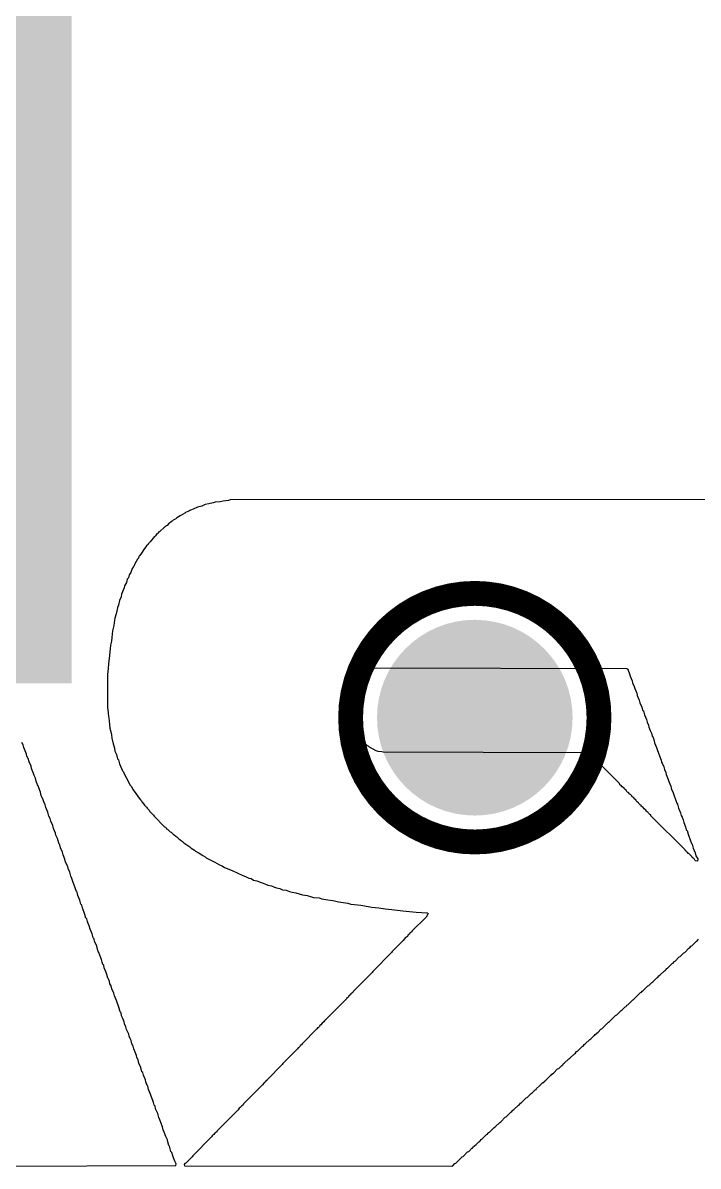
# Model space of a CAD drawing. Header units: inches. Extents: x -10 to 344, y -7 to 75.
# Drawn here: x 4.314 to 5.695, y 6.489 to 8.825 of the extents above; entities that cross this region are included whole.
import ezdxf

# ---------------------------------------------------------------- set-up
doc = ezdxf.new("R2010")
doc.units = ezdxf.units.IN
for name, color, linetype in [('Bottom Layer', 5, 'Continuous'), ('Bottom Overlay', 54, 'Continuous'), ('Drill Drawing', 1, 'Continuous'), ('Mid Layer 1', 16, 'Continuous'), ('Mid Layer 2', 76, 'Continuous'), ('Top Layer', 1, 'Continuous'), ('Top Solder', 216, 'Continuous'), ('Via Holes', 16, 'Continuous')]:
    doc.layers.add(name, color=color, linetype=linetype)

# ---------------------------------------------------------------- blocks, each defined once
blk = doc.blocks.new('DSGP_1575_18_4_A_02_117')
at = {"layer": 'Top Solder'}
blk.add_hatch(color=216, dxfattribs=at).paths.add_polyline_path([(-13.45, 1.85), (-13.45, -1.85), (-17.15, -1.85), (-17.15, 1.85)])

msp = doc.modelspace()

# ---------------------------------------------------------------- hatches: boundary and pattern name
at = {"layer": 'Bottom Layer'}
h = msp.add_hatch(color=5, dxfattribs=at)
edge = h.paths.add_edge_path()
edge.add_arc((5.2381, 7.4051), 0.2, 0, 360)
at = {"layer": 'Mid Layer 1'}
h = msp.add_hatch(color=16, dxfattribs=at)
edge = h.paths.add_edge_path()
edge.add_arc((5.2381, 7.4051), 0.2, 0, 360)
at = {"layer": 'Mid Layer 2'}
h = msp.add_hatch(color=76, dxfattribs=at)
edge = h.paths.add_edge_path()
edge.add_arc((5.2381, 7.4051), 0.2, 0, 360)
at = {"layer": 'Top Layer'}
h = msp.add_hatch(color=1, dxfattribs=at)
edge = h.paths.add_edge_path()
edge.add_arc((5.2381, 7.4051), 0.2, 0, 360)
at = {"layer": 'Via Holes'}
h = msp.add_hatch(color=7, dxfattribs=at)
edge = h.paths.add_edge_path()
edge.add_arc((5.2381, 7.4051), 0.1, 0, 360)

# ---------------------------------------------------------------- linework, layer by layer
at = {"layer": 'Bottom Overlay'}
for p, q in [((4.7347, 7.849), (4.7238, 7.8475)), ((4.7378, 7.8501), (4.7347, 7.849)), ((5.9171, 7.8511), (4.7378, 7.8501)), ((4.6536, 7.8272), (4.6468, 7.8246)), ((4.6552, 7.8287), (4.6536, 7.8272)), ((4.6619, 7.8313), (4.6552, 7.8287)), ((4.6713, 7.8355), (4.6619, 7.8313)), ((4.6796, 7.8376), (4.6713, 7.8355)), ((4.6869, 7.8407), (4.6796, 7.8376)), ((4.6942, 7.8417), (4.6869, 7.8407)), ((4.703, 7.8443), (4.6942, 7.8417)), ((4.7072, 7.8454), (4.703, 7.8443)), ((4.7176, 7.8464), (4.7072, 7.8454)), ((4.7238, 7.8475), (4.7176, 7.8464)), ((4.6141, 7.8022), (4.612, 7.8012)), ((4.6172, 7.8053), (4.6141, 7.8022)), ((4.6193, 7.8064), (4.6172, 7.8053)), ((4.6214, 7.8085), (4.6193, 7.8064)), ((4.6266, 7.8116), (4.6214, 7.8085)), ((4.6287, 7.8137), (4.6266, 7.8116)), ((4.6359, 7.8178), (4.6287, 7.8137)), ((4.6453, 7.823), (4.6359, 7.8178)), ((4.6468, 7.8246), (4.6453, 7.823)), ((4.5865, 7.7788), (4.5855, 7.7767)), ((4.5881, 7.7804), (4.5865, 7.7788)), ((4.5902, 7.7814), (4.5881, 7.7804)), ((4.5907, 7.783), (4.5902, 7.7814)), ((4.5923, 7.7845), (4.5907, 7.783)), ((4.5943, 7.7856), (4.5923, 7.7845)), ((4.6027, 7.7939), (4.5943, 7.7856)), ((4.6047, 7.7949), (4.6027, 7.7939)), ((4.6068, 7.797), (4.6047, 7.7949)), ((4.6089, 7.7981), (4.6068, 7.797)), ((4.612, 7.8012), (4.6089, 7.7981)), ((4.5668, 7.7559), (4.5657, 7.7539)), ((4.5699, 7.7591), (4.5668, 7.7559)), ((4.5709, 7.7611), (4.5699, 7.7591)), ((4.5751, 7.7653), (4.5709, 7.7611)), ((4.5761, 7.7674), (4.5751, 7.7653)), ((4.5813, 7.7726), (4.5761, 7.7674)), ((4.5824, 7.7747), (4.5813, 7.7726)), ((4.5839, 7.7752), (4.5824, 7.7747)), ((4.5855, 7.7767), (4.5839, 7.7752)), ((4.5512, 7.7341), (4.5501, 7.731)), ((4.5533, 7.7362), (4.5512, 7.7341)), ((4.5564, 7.7414), (4.5533, 7.7362)), ((4.5616, 7.7487), (4.5564, 7.7414)), ((4.5626, 7.7507), (4.5616, 7.7487)), ((4.5657, 7.7539), (4.5626, 7.7507)), ((4.5377, 7.7102), (4.5345, 7.7019)), ((4.5397, 7.7123), (4.5377, 7.7102)), ((4.5408, 7.7143), (4.5397, 7.7123)), ((4.5429, 7.7195), (4.5408, 7.7143)), ((4.5481, 7.7289), (4.5429, 7.7195)), ((4.5501, 7.731), (4.5481, 7.7289)), ((4.5273, 7.6884), (4.5257, 7.6816)), ((4.5299, 7.6909), (4.5273, 7.6884)), ((4.5314, 7.6967), (4.5299, 7.6909)), ((4.5345, 7.7019), (4.5314, 7.6967)), ((4.521, 7.6707), (4.5158, 7.6572)), ((4.5221, 7.6748), (4.521, 7.6707)), ((4.5257, 7.6816), (4.5221, 7.6748)), ((4.5117, 7.6447), (4.5096, 7.6353)), ((4.5148, 7.652), (4.5117, 7.6447)), ((4.5158, 7.6572), (4.5148, 7.652)), ((4.5049, 7.6171), (4.5023, 7.6083)), ((4.5065, 7.626), (4.5049, 7.6171)), ((4.5075, 7.6301), (4.5065, 7.626)), ((4.5096, 7.6353), (4.5075, 7.6301)), ((4.5002, 7.5937), (4.4992, 7.5906)), ((4.5013, 7.6041), (4.5002, 7.5937)), ((4.5023, 7.6083), (4.5013, 7.6041)), ((4.4961, 7.5688), (4.495, 7.5615)), ((4.4971, 7.5823), (4.4961, 7.5688)), ((4.4992, 7.5906), (4.4971, 7.5823)), ((4.4929, 7.5532), (4.4909, 7.5324)), ((4.495, 7.5615), (4.4929, 7.5532)), ((4.4909, 7.5324), (4.4893, 7.5152)), ((4.4883, 7.5058), (4.4872, 7.4934)), ((4.4893, 7.5152), (4.4883, 7.5058)), ((4.9978, 7.4975), (4.9999, 7.4986)), ((4.9999, 7.4986), (5.003, 7.5017)), ((5.003, 7.5017), (5.0098, 7.5032)), ((5.0098, 7.5032), (5.0165, 7.5058)), ((5.0165, 7.5058), (5.0332, 7.5069)), ((5.0332, 7.5069), (5.549, 7.5058)), ((5.549, 7.5058), (5.5505, 7.5043)), ((5.5505, 7.5043), (5.5516, 7.5022)), ((5.5516, 7.5022), (5.5547, 7.4949)), ((4.4872, 7.4934), (4.4867, 7.4253)), ((4.9869, 7.4731), (4.989, 7.4783)), ((4.989, 7.4783), (4.9911, 7.4876)), ((4.9911, 7.4876), (4.9952, 7.4939)), ((4.9952, 7.4939), (4.9963, 7.496)), ((4.9963, 7.496), (4.9978, 7.4975)), ((5.5547, 7.4949), (5.5557, 7.4897)), ((5.5557, 7.4897), (5.5599, 7.4804)), ((5.5599, 7.4804), (5.5609, 7.4762)), ((5.5609, 7.4762), (5.5641, 7.4689)), ((4.9859, 7.4232), (4.9869, 7.4731)), ((5.5641, 7.4689), (5.5651, 7.4648)), ((5.5651, 7.4648), (5.5693, 7.4554)), ((5.5693, 7.4554), (5.5703, 7.4502)), ((5.5703, 7.4502), (5.5745, 7.4408)), ((5.5745, 7.4408), (5.5755, 7.4356)), ((5.5755, 7.4356), (5.5797, 7.4263)), ((4.4867, 7.4253), (4.4877, 7.4221)), ((4.4877, 7.4221), (4.4888, 7.4076)), ((4.4888, 7.4076), (4.4898, 7.4045)), ((4.9869, 7.4159), (4.9859, 7.4232)), ((4.9879, 7.4128), (4.9869, 7.4159)), ((4.99, 7.4045), (4.9879, 7.4128)), ((5.5797, 7.4263), (5.5812, 7.4206)), ((5.5812, 7.4206), (5.5828, 7.419)), ((5.5828, 7.419), (5.5849, 7.4107)), ((5.5849, 7.4107), (5.589, 7.4013)), ((4.4898, 7.4045), (4.4909, 7.3909)), ((4.4909, 7.3909), (4.4919, 7.3837)), ((4.4919, 7.3837), (4.4935, 7.3759)), ((4.9911, 7.3972), (4.99, 7.4045)), ((4.9937, 7.3925), (4.9911, 7.3972)), ((4.9952, 7.3857), (4.9937, 7.3925)), ((4.9973, 7.3805), (4.9952, 7.3857)), ((5.589, 7.4013), (5.5906, 7.3956)), ((5.5906, 7.3956), (5.5932, 7.3899)), ((5.5932, 7.3899), (5.5942, 7.3857)), ((5.5942, 7.3857), (5.5968, 7.379)), ((4.4935, 7.3759), (4.495, 7.3701)), ((4.495, 7.3701), (4.4961, 7.3629)), ((4.4961, 7.3629), (4.4987, 7.3519)), ((4.9989, 7.379), (4.9973, 7.3805)), ((5.0004, 7.3733), (4.9989, 7.379)), ((5.0035, 7.3681), (5.0004, 7.3733)), ((5.0046, 7.3649), (5.0035, 7.3681)), ((5.0098, 7.3577), (5.0046, 7.3649)), ((5.5968, 7.379), (5.5994, 7.3733)), ((5.5994, 7.3733), (5.6005, 7.367)), ((5.6005, 7.367), (5.6025, 7.3649)), ((5.6025, 7.3649), (5.6046, 7.3577)), ((4.3146, 7.3499), (4.312, 7.3545)), ((4.3162, 7.3441), (4.3146, 7.3499)), ((4.3214, 7.3306), (4.3162, 7.3441)), ((4.4987, 7.3519), (4.5002, 7.3473)), ((4.5002, 7.3473), (4.5013, 7.3431)), ((4.5013, 7.3431), (4.5023, 7.3369)), ((4.5023, 7.3369), (4.5054, 7.3296)), ((5.0108, 7.3556), (5.0098, 7.3577)), ((5.0186, 7.3478), (5.0108, 7.3556)), ((5.0207, 7.3467), (5.0186, 7.3478)), ((5.0228, 7.3447), (5.0207, 7.3467)), ((5.0363, 7.3374), (5.0228, 7.3447)), ((5.0405, 7.3363), (5.0363, 7.3374)), ((5.0477, 7.3353), (5.0405, 7.3363)), ((5.0509, 7.3343), (5.0477, 7.3353)), ((5.6046, 7.3577), (5.6057, 7.3535)), ((5.6057, 7.3535), (5.6098, 7.3441)), ((5.6098, 7.3441), (5.6109, 7.34)), ((5.6109, 7.34), (5.614, 7.3327)), ((4.3224, 7.3265), (4.3214, 7.3306)), ((4.325, 7.3218), (4.3224, 7.3265)), ((4.3266, 7.315), (4.325, 7.3218)), ((4.3307, 7.3057), (4.3266, 7.315)), ((4.5054, 7.3296), (4.5075, 7.3213)), ((4.5075, 7.3213), (4.5096, 7.3192)), ((4.5096, 7.3192), (4.5117, 7.3109)), ((5.4595, 7.3332), (5.0509, 7.3343)), ((5.4637, 7.3343), (5.4595, 7.3332)), ((5.472, 7.3322), (5.4637, 7.3343)), ((5.4767, 7.3275), (5.472, 7.3322)), ((5.4772, 7.327), (5.4767, 7.3275)), ((5.5339, 7.2703), (5.4772, 7.327)), ((5.614, 7.3327), (5.6155, 7.327)), ((5.6155, 7.327), (5.6192, 7.3181)), ((5.6192, 7.3181), (5.6202, 7.314)), ((5.6202, 7.314), (5.6213, 7.3119)), ((5.6213, 7.3119), (5.6244, 7.3046)), ((4.3318, 7.3015), (4.3307, 7.3057)), ((4.3359, 7.2911), (4.3318, 7.3015)), ((4.337, 7.2869), (4.3359, 7.2911)), ((4.5117, 7.3109), (4.5158, 7.3015)), ((4.5158, 7.3015), (4.5179, 7.2963)), ((4.5179, 7.2963), (4.52, 7.2942)), ((4.52, 7.2942), (4.521, 7.2901)), ((4.521, 7.2901), (4.5252, 7.2828)), ((5.6244, 7.3046), (5.6259, 7.2989)), ((5.6259, 7.2989), (5.6285, 7.2932)), ((5.6285, 7.2932), (5.6296, 7.289)), ((5.6296, 7.289), (5.6337, 7.2786)), ((4.3396, 7.2812), (4.337, 7.2869)), ((4.3411, 7.2755), (4.3396, 7.2812)), ((4.3442, 7.2682), (4.3411, 7.2755)), ((4.3453, 7.2661), (4.3442, 7.2682)), ((4.3463, 7.262), (4.3453, 7.2661)), ((4.5252, 7.2828), (4.5335, 7.2672)), ((4.5335, 7.2672), (4.5356, 7.2651)), ((4.5356, 7.2651), (4.5397, 7.2578)), ((5.5349, 7.2682), (5.5339, 7.2703)), ((5.537, 7.2672), (5.5349, 7.2682)), ((5.5396, 7.2635), (5.537, 7.2672)), ((5.6337, 7.2786), (5.6348, 7.2745)), ((5.6348, 7.2745), (5.6389, 7.2651)), ((5.6389, 7.2651), (5.6405, 7.2583)), ((4.35, 7.2531), (4.3463, 7.262)), ((4.3515, 7.2464), (4.35, 7.2531)), ((4.3557, 7.237), (4.3515, 7.2464)), ((4.5397, 7.2578), (4.5449, 7.2505)), ((4.5449, 7.2505), (4.5517, 7.2407)), ((5.5417, 7.2625), (5.5396, 7.2635)), ((5.5433, 7.2609), (5.5417, 7.2625)), ((5.5443, 7.2589), (5.5433, 7.2609)), ((5.5474, 7.2568), (5.5443, 7.2589)), ((5.55, 7.2531), (5.5474, 7.2568)), ((5.5521, 7.2521), (5.55, 7.2531)), ((5.5537, 7.2505), (5.5521, 7.2521)), ((5.5547, 7.2485), (5.5537, 7.2505)), ((5.5563, 7.2479), (5.5547, 7.2485)), ((5.5589, 7.2453), (5.5563, 7.2479)), ((5.5599, 7.2433), (5.5589, 7.2453)), ((5.5615, 7.2427), (5.5599, 7.2433)), ((5.563, 7.2412), (5.5615, 7.2427)), ((5.6405, 7.2583), (5.6431, 7.2537)), ((5.6431, 7.2537), (5.6441, 7.2495)), ((5.6441, 7.2495), (5.6493, 7.236)), ((4.3567, 7.2329), (4.3557, 7.237)), ((4.3593, 7.2271), (4.3567, 7.2329)), ((4.3609, 7.2214), (4.3593, 7.2271)), ((4.365, 7.2121), (4.3609, 7.2214)), ((4.5517, 7.2407), (4.5543, 7.237)), ((4.5543, 7.237), (4.5564, 7.2349)), ((4.5564, 7.2349), (4.5574, 7.2329)), ((4.5574, 7.2329), (4.5616, 7.2287)), ((4.5616, 7.2287), (4.5626, 7.2266)), ((4.5626, 7.2266), (4.5668, 7.2225)), ((4.5668, 7.2225), (4.5678, 7.2204)), ((4.5678, 7.2204), (4.572, 7.2162)), ((5.5641, 7.2391), (5.563, 7.2412)), ((5.5672, 7.237), (5.5641, 7.2391)), ((5.5682, 7.2349), (5.5672, 7.237)), ((5.5708, 7.2323), (5.5682, 7.2349)), ((5.5729, 7.2313), (5.5708, 7.2323)), ((5.5734, 7.2297), (5.5729, 7.2313)), ((5.576, 7.2271), (5.5734, 7.2297)), ((5.5781, 7.2261), (5.576, 7.2271)), ((5.5786, 7.2245), (5.5781, 7.2261)), ((5.5802, 7.223), (5.5786, 7.2245)), ((5.5823, 7.2219), (5.5802, 7.223)), ((5.5843, 7.2188), (5.5823, 7.2219)), ((5.588, 7.2162), (5.5843, 7.2188)), ((5.6493, 7.236), (5.6509, 7.2303)), ((5.6509, 7.2303), (5.6525, 7.2287)), ((5.6525, 7.2287), (5.6545, 7.2204)), ((5.6545, 7.2204), (5.6587, 7.211)), ((4.3671, 7.2037), (4.365, 7.2121)), ((4.3697, 7.1991), (4.3671, 7.2037)), ((4.3713, 7.1934), (4.3697, 7.1991)), ((4.572, 7.2162), (4.573, 7.2141)), ((4.573, 7.2141), (4.5813, 7.2058)), ((4.5813, 7.2058), (4.5824, 7.2037)), ((4.5824, 7.2037), (4.6037, 7.1824)), ((5.589, 7.2141), (5.588, 7.2162)), ((5.5906, 7.2126), (5.589, 7.2141)), ((5.5927, 7.2116), (5.5906, 7.2126)), ((5.5932, 7.21), (5.5927, 7.2116)), ((5.5958, 7.2074), (5.5932, 7.21)), ((5.5979, 7.2063), (5.5958, 7.2074)), ((5.5984, 7.2048), (5.5979, 7.2063)), ((5.6681, 7.1351), (5.5984, 7.2048)), ((5.6587, 7.211), (5.6603, 7.2053)), ((5.6603, 7.2053), (5.6618, 7.2017)), ((5.6618, 7.2017), (5.6639, 7.1965)), ((5.6639, 7.1965), (5.6654, 7.1908)), ((4.3749, 7.1845), (4.3713, 7.1934)), ((4.3765, 7.1788), (4.3749, 7.1845)), ((4.3806, 7.1694), (4.3765, 7.1788)), ((4.6037, 7.1824), (4.6058, 7.1814)), ((4.6058, 7.1814), (4.6073, 7.1798)), ((4.6073, 7.1798), (4.6079, 7.1783)), ((4.6079, 7.1783), (4.6099, 7.1772)), ((4.6099, 7.1772), (4.6151, 7.172)), ((4.6151, 7.172), (4.6172, 7.171)), ((5.6654, 7.1908), (5.6691, 7.1819)), ((5.6691, 7.1819), (5.6706, 7.1762)), ((5.6706, 7.1762), (5.6722, 7.1746)), ((5.6722, 7.1746), (5.6743, 7.1674)), ((4.3817, 7.1653), (4.3806, 7.1694)), ((4.3848, 7.158), (4.3817, 7.1653)), ((4.3858, 7.1538), (4.3848, 7.158)), ((4.3879, 7.1466), (4.3858, 7.1538)), ((4.6172, 7.171), (4.6214, 7.1668)), ((4.6214, 7.1668), (4.6235, 7.1658)), ((4.6235, 7.1658), (4.6266, 7.1627)), ((4.6266, 7.1627), (4.6287, 7.1616)), ((4.6287, 7.1616), (4.6328, 7.1575)), ((4.6328, 7.1575), (4.6349, 7.1564)), ((4.6349, 7.1564), (4.638, 7.1533)), ((4.638, 7.1533), (4.6401, 7.1523)), ((4.6401, 7.1523), (4.6432, 7.1492)), ((4.6432, 7.1492), (4.6453, 7.1481)), ((4.6453, 7.1481), (4.6552, 7.1414)), ((5.6743, 7.1674), (5.6795, 7.1538)), ((5.6795, 7.1538), (5.681, 7.1481)), ((5.681, 7.1481), (5.6826, 7.1466)), ((4.3895, 7.145), (4.3879, 7.1466)), ((4.391, 7.1393), (4.3895, 7.145)), ((4.3947, 7.1304), (4.391, 7.1393)), ((4.3962, 7.1247), (4.3947, 7.1304)), ((4.3999, 7.1159), (4.3962, 7.1247)), ((4.6552, 7.1414), (4.6578, 7.1388)), ((4.6578, 7.1388), (4.6651, 7.1346)), ((4.6651, 7.1346), (4.6671, 7.1325)), ((4.6671, 7.1325), (4.6723, 7.1294)), ((4.6723, 7.1294), (4.6796, 7.1252)), ((4.6796, 7.1252), (4.6817, 7.1232)), ((5.6691, 7.133), (5.6681, 7.1351)), ((5.6706, 7.1325), (5.6691, 7.133)), ((5.6733, 7.1299), (5.6706, 7.1325)), ((5.6743, 7.1278), (5.6733, 7.1299)), ((5.6758, 7.1273), (5.6743, 7.1278)), ((5.6816, 7.1216), (5.6758, 7.1273)), ((5.6826, 7.1466), (5.6847, 7.1382)), ((5.6847, 7.1382), (5.6888, 7.1289)), ((5.6888, 7.1289), (5.6899, 7.1226)), ((4.4014, 7.1102), (4.3999, 7.1159)), ((4.4056, 7.1008), (4.4014, 7.1102)), ((4.6817, 7.1232), (4.6869, 7.1211)), ((4.6869, 7.1211), (4.689, 7.119)), ((4.689, 7.119), (4.7066, 7.1096)), ((4.7066, 7.1096), (4.716, 7.1044)), ((4.716, 7.1044), (4.7212, 7.1024)), ((4.7212, 7.1024), (4.7264, 7.0992)), ((5.6826, 7.1195), (5.6816, 7.1216)), ((5.6868, 7.1164), (5.6826, 7.1195)), ((5.6878, 7.1143), (5.6868, 7.1164)), ((5.6894, 7.1128), (5.6878, 7.1143)), ((5.6935, 7.1117), (5.6894, 7.1128)), ((5.6899, 7.1226), (5.6941, 7.1164)), ((5.6941, 7.1164), (5.6935, 7.1117)), ((4.4066, 7.0966), (4.4056, 7.1008)), ((4.4097, 7.0894), (4.4066, 7.0966)), ((4.4118, 7.081), (4.4097, 7.0894)), ((4.4144, 7.0764), (4.4118, 7.081)), ((4.7264, 7.0992), (4.7316, 7.0972)), ((4.7316, 7.0972), (4.743, 7.092)), ((4.743, 7.092), (4.7524, 7.0878)), ((4.7524, 7.0878), (4.7638, 7.0826)), ((4.7638, 7.0826), (4.769, 7.0805)), ((4.769, 7.0805), (4.7763, 7.0774)), ((4.416, 7.0706), (4.4144, 7.0764)), ((4.4212, 7.0571), (4.416, 7.0706)), ((4.4233, 7.0498), (4.4212, 7.0571)), ((4.7763, 7.0774), (4.7805, 7.0764)), ((4.7805, 7.0764), (4.7857, 7.0732)), ((4.7857, 7.0732), (4.7924, 7.0717)), ((4.7924, 7.0717), (4.8013, 7.068)), ((4.8013, 7.068), (4.8054, 7.067)), ((4.8054, 7.067), (4.8148, 7.0628)), ((4.8148, 7.0628), (4.8226, 7.0613)), ((4.8226, 7.0613), (4.8283, 7.0587)), ((4.8283, 7.0587), (4.8325, 7.0576)), ((4.8325, 7.0576), (4.8392, 7.0561)), ((4.8392, 7.0561), (4.845, 7.0535)), ((4.4248, 7.0483), (4.4233, 7.0498)), ((4.4264, 7.0415), (4.4248, 7.0483)), ((4.4305, 7.0322), (4.4264, 7.0415)), ((4.4326, 7.0238), (4.4305, 7.0322)), ((4.845, 7.0535), (4.8522, 7.0524)), ((4.8522, 7.0524), (4.859, 7.0498)), ((4.859, 7.0498), (4.8647, 7.0483)), ((4.8647, 7.0483), (4.872, 7.0472)), ((4.872, 7.0472), (4.8855, 7.0431)), ((4.8855, 7.0431), (4.8954, 7.0415)), ((4.8954, 7.0415), (4.9042, 7.0389)), ((4.9042, 7.0389), (4.9084, 7.0379)), ((4.9084, 7.0379), (4.9198, 7.0368)), ((4.9198, 7.0368), (4.925, 7.0348)), ((4.925, 7.0348), (4.9375, 7.0327)), ((4.9375, 7.0327), (4.9479, 7.0316)), ((4.9479, 7.0316), (4.951, 7.0306)), ((4.4342, 7.0223), (4.4326, 7.0238)), ((4.4357, 7.0166), (4.4342, 7.0223)), ((4.4409, 7.003), (4.4357, 7.0166)), ((4.951, 7.0306), (4.9593, 7.0285)), ((4.9593, 7.0285), (4.9786, 7.0259)), ((4.9786, 7.0259), (4.9843, 7.0244)), ((4.9843, 7.0244), (4.9916, 7.0233)), ((4.9916, 7.0233), (5.0051, 7.0223)), ((5.0051, 7.0223), (5.0093, 7.0212)), ((5.0093, 7.0212), (5.0269, 7.0181)), ((5.0269, 7.0181), (5.042, 7.0166)), ((5.042, 7.0166), (5.0545, 7.0145)), ((5.0545, 7.0145), (5.0685, 7.0129)), ((5.0685, 7.0129), (5.0857, 7.0114)), ((5.0857, 7.0114), (5.0909, 7.0103)), ((5.0909, 7.0103), (5.1049, 7.0088)), ((5.1049, 7.0088), (5.1185, 7.0077)), ((4.443, 6.9958), (4.4409, 7.003)), ((4.4446, 6.9942), (4.443, 6.9958)), ((4.4461, 6.9885), (4.4446, 6.9942)), ((4.4472, 6.9843), (4.4461, 6.9885)), ((5.1387, 6.9978), (5.1096, 6.9687)), ((5.1185, 7.0077), (5.1408, 7.0062)), ((5.1429, 7.0051), (5.1387, 6.9978)), ((5.1408, 7.0062), (5.1429, 7.0051)), ((4.4498, 6.9796), (4.4472, 6.9843)), ((4.4513, 6.9729), (4.4498, 6.9796)), ((4.4555, 6.9635), (4.4513, 6.9729)), ((4.4576, 6.9552), (4.4555, 6.9635)), ((5.1044, 6.9625), (5.1013, 6.9604)), ((5.1055, 6.9646), (5.1044, 6.9625)), ((5.107, 6.9661), (5.1055, 6.9646)), ((5.1091, 6.9672), (5.107, 6.9661)), ((5.1096, 6.9687), (5.1091, 6.9672)), ((4.4597, 6.9531), (4.4576, 6.9552)), ((4.4607, 6.9479), (4.4597, 6.9531)), ((4.4649, 6.9386), (4.4607, 6.9479)), ((4.4659, 6.9344), (4.4649, 6.9386)), ((5.0914, 6.9495), (5.0691, 6.9271)), ((5.0966, 6.9557), (5.0914, 6.9495)), ((5.0987, 6.9568), (5.0966, 6.9557)), ((5.1003, 6.9583), (5.0987, 6.9568)), ((5.1013, 6.9604), (5.1003, 6.9583)), ((5.6779, 6.9349), (5.68, 6.9381)), ((5.68, 6.9381), (5.6821, 6.9391)), ((5.6821, 6.9391), (5.6914, 6.9484)), ((5.6914, 6.9484), (5.6935, 6.9495)), ((5.6935, 6.9495), (5.6956, 6.9526)), ((4.468, 6.9271), (4.4659, 6.9344)), ((4.4695, 6.9256), (4.468, 6.9271)), ((4.4711, 6.9199), (4.4695, 6.9256)), ((4.4747, 6.911), (4.4711, 6.9199)), ((5.068, 6.9251), (5.0295, 6.8866)), ((5.0691, 6.9271), (5.068, 6.9251)), ((5.6478, 6.9079), (5.6561, 6.9162)), ((5.6561, 6.9162), (5.6582, 6.9173)), ((5.6582, 6.9173), (5.6654, 6.9245)), ((5.6654, 6.9245), (5.6675, 6.9256)), ((5.6675, 6.9256), (5.6758, 6.9339)), ((5.6758, 6.9339), (5.6779, 6.9349)), ((4.4763, 6.9053), (4.4747, 6.911)), ((4.4773, 6.9011), (4.4763, 6.9053)), ((4.4794, 6.8991), (4.4773, 6.9011)), ((4.4805, 6.8939), (4.4794, 6.8991)), ((4.4846, 6.8845), (4.4805, 6.8939)), ((5.6296, 6.8907), (5.6301, 6.8923)), ((5.6301, 6.8923), (5.6322, 6.8933)), ((5.6322, 6.8933), (5.6415, 6.9027)), ((5.6415, 6.9027), (5.6436, 6.9037)), ((5.6436, 6.9037), (5.6452, 6.9053)), ((5.6452, 6.9053), (5.6457, 6.9069)), ((5.6457, 6.9069), (5.6478, 6.9079)), ((4.4857, 6.8803), (4.4846, 6.8845)), ((4.4877, 6.8731), (4.4857, 6.8803)), ((4.4893, 6.8715), (4.4877, 6.8731)), ((4.4909, 6.8658), (4.4893, 6.8715)), ((5.0285, 6.8845), (4.99, 6.846)), ((5.0295, 6.8866), (5.0285, 6.8845)), ((5.602, 6.8653), (5.6103, 6.8736)), ((5.6103, 6.8736), (5.6124, 6.8746)), ((5.6124, 6.8746), (5.6145, 6.8777)), ((5.6145, 6.8777), (5.6166, 6.8788)), ((5.6166, 6.8788), (5.6259, 6.8881)), ((5.6259, 6.8881), (5.628, 6.8892)), ((5.628, 6.8892), (5.6296, 6.8907)), ((4.4919, 6.8616), (4.4909, 6.8658)), ((4.4945, 6.8569), (4.4919, 6.8616)), ((4.4961, 6.8512), (4.4945, 6.8569)), ((4.4997, 6.8424), (4.4961, 6.8512)), ((4.99, 6.846), (4.989, 6.8439)), ((5.5771, 6.8434), (5.5791, 6.8445)), ((5.5791, 6.8445), (5.5802, 6.8465)), ((5.5802, 6.8465), (5.5823, 6.8476)), ((5.5823, 6.8476), (5.5916, 6.8569)), ((5.5916, 6.8569), (5.5937, 6.858)), ((5.5937, 6.858), (5.5999, 6.8642)), ((5.5999, 6.8642), (5.602, 6.8653)), ((4.5013, 6.8367), (4.4997, 6.8424)), ((4.5054, 6.8273), (4.5013, 6.8367)), ((4.5065, 6.8231), (4.5054, 6.8273)), ((4.5096, 6.8159), (4.5065, 6.8231)), ((4.9755, 6.8304), (4.9349, 6.7899)), ((4.9765, 6.8325), (4.9755, 6.8304)), ((4.9781, 6.833), (4.9765, 6.8325)), ((4.9796, 6.8346), (4.9781, 6.833)), ((4.9807, 6.8367), (4.9796, 6.8346)), ((4.9838, 6.8387), (4.9807, 6.8367)), ((4.9848, 6.8408), (4.9838, 6.8387)), ((4.989, 6.8439), (4.9848, 6.8408)), ((5.5511, 6.8185), (5.5615, 6.8289)), ((5.5615, 6.8289), (5.5635, 6.8299)), ((5.5635, 6.8299), (5.5771, 6.8434)), ((4.5106, 6.8117), (4.5096, 6.8159)), ((4.5127, 6.8044), (4.5106, 6.8117)), ((4.5148, 6.8023), (4.5127, 6.8044)), ((4.5158, 6.7961), (4.5148, 6.8023)), ((5.5261, 6.7966), (5.5282, 6.7977)), ((5.5282, 6.7977), (5.5375, 6.807)), ((5.5375, 6.807), (5.5396, 6.8081)), ((5.5396, 6.8081), (5.5459, 6.8143)), ((5.5459, 6.8143), (5.5479, 6.8153)), ((5.5479, 6.8153), (5.549, 6.8174)), ((5.549, 6.8174), (5.5511, 6.8185)), ((4.5184, 6.7904), (4.5158, 6.7961)), ((4.521, 6.7836), (4.5184, 6.7904)), ((4.5221, 6.7795), (4.521, 6.7836)), ((4.5247, 6.7737), (4.5221, 6.7795)), ((4.9214, 6.7763), (4.9203, 6.7743)), ((4.9235, 6.7774), (4.9214, 6.7763)), ((4.9261, 6.781), (4.9235, 6.7774)), ((4.9297, 6.7836), (4.9261, 6.781)), ((4.9307, 6.7857), (4.9297, 6.7836)), ((4.9323, 6.7873), (4.9307, 6.7857)), ((4.9344, 6.7883), (4.9323, 6.7873)), ((4.9349, 6.7899), (4.9344, 6.7883)), ((5.498, 6.7696), (5.5115, 6.7831)), ((5.5115, 6.7831), (5.5136, 6.7841)), ((5.5136, 6.7841), (5.5261, 6.7966)), ((4.5262, 6.768), (4.5247, 6.7737)), ((4.5304, 6.7587), (4.5262, 6.768)), ((4.5314, 6.7545), (4.5304, 6.7587)), ((4.5335, 6.7493), (4.5314, 6.7545)), ((4.9151, 6.7691), (4.885, 6.7389)), ((4.9162, 6.7711), (4.9151, 6.7691)), ((4.9177, 6.7717), (4.9162, 6.7711)), ((4.9203, 6.7743), (4.9177, 6.7717)), ((5.4751, 6.7488), (5.4814, 6.755)), ((5.4814, 6.755), (5.4829, 6.7555)), ((5.4829, 6.7555), (5.484, 6.7576)), ((5.484, 6.7576), (5.4902, 6.7628)), ((5.4902, 6.7628), (5.4959, 6.7685)), ((5.4959, 6.7685), (5.498, 6.7696)), ((4.5351, 6.7457), (4.5335, 6.7493)), ((4.5366, 6.7389), (4.5351, 6.7457)), ((4.5392, 6.7342), (4.5366, 6.7389)), ((4.5408, 6.7285), (4.5392, 6.7342)), ((4.546, 6.715), (4.5408, 6.7285)), ((4.8756, 6.7285), (4.8455, 6.6983)), ((4.8767, 6.7306), (4.8756, 6.7285)), ((4.8782, 6.7311), (4.8767, 6.7306)), ((4.8808, 6.7337), (4.8782, 6.7311)), ((4.8819, 6.7358), (4.8808, 6.7337)), ((4.884, 6.7368), (4.8819, 6.7358)), ((4.885, 6.7389), (4.884, 6.7368)), ((5.4481, 6.7238), (5.4575, 6.7332)), ((5.4575, 6.7332), (5.4595, 6.7342)), ((5.4595, 6.7342), (5.4616, 6.7373)), ((5.4616, 6.7373), (5.4637, 6.7384)), ((5.4637, 6.7384), (5.4731, 6.7477)), ((5.4731, 6.7477), (5.4751, 6.7488)), ((4.547, 6.7108), (4.546, 6.715)), ((4.5496, 6.7061), (4.547, 6.7108)), ((4.5512, 6.6994), (4.5496, 6.7061)), ((5.4211, 6.6989), (5.4304, 6.7082)), ((5.4304, 6.7082), (5.4325, 6.7093)), ((5.4325, 6.7093), (5.4419, 6.7186)), ((5.4419, 6.7186), (5.4439, 6.7197)), ((5.4439, 6.7197), (5.446, 6.7228)), ((5.446, 6.7228), (5.4481, 6.7238)), ((4.5553, 6.69), (4.5512, 6.6994)), ((4.5574, 6.6817), (4.5553, 6.69)), ((4.559, 6.6801), (4.5574, 6.6817)), ((4.8444, 6.6963), (4.8143, 6.6661)), ((4.8455, 6.6983), (4.8444, 6.6963)), ((5.3992, 6.6791), (5.4075, 6.6874)), ((5.4075, 6.6874), (5.4096, 6.6885)), ((5.4096, 6.6885), (5.4159, 6.6947)), ((5.4159, 6.6947), (5.418, 6.6957)), ((5.418, 6.6957), (5.419, 6.6978)), ((5.419, 6.6978), (5.4211, 6.6989)), ((4.5605, 6.6744), (4.559, 6.6801)), ((4.5647, 6.6651), (4.5605, 6.6744)), ((4.5657, 6.6609), (4.5647, 6.6651)), ((4.5678, 6.6536), (4.5657, 6.6609)), ((4.8065, 6.6583), (4.8039, 6.6547)), ((4.8086, 6.6594), (4.8065, 6.6583)), ((4.8091, 6.6609), (4.8086, 6.6594)), ((4.8117, 6.6635), (4.8091, 6.6609)), ((4.8138, 6.6646), (4.8117, 6.6635)), ((4.8143, 6.6661), (4.8138, 6.6646)), ((5.3706, 6.6526), (5.3774, 6.6594)), ((5.3774, 6.6594), (5.379, 6.6599)), ((5.379, 6.6599), (5.38, 6.662)), ((5.38, 6.662), (5.3836, 6.6646)), ((5.3836, 6.6646), (5.393, 6.6739)), ((5.393, 6.6739), (5.3946, 6.6744)), ((5.3946, 6.6744), (5.3956, 6.6765)), ((5.3956, 6.6765), (5.3992, 6.6791)), ((4.5694, 6.6521), (4.5678, 6.6536)), ((4.5709, 6.6453), (4.5694, 6.6521)), ((4.5751, 6.636), (4.5709, 6.6453)), ((4.5761, 6.6318), (4.5751, 6.636)), ((4.8039, 6.6547), (4.7654, 6.6162)), ((5.3452, 6.6292), (5.3535, 6.6375)), ((5.3535, 6.6375), (5.3556, 6.6386)), ((5.3556, 6.6386), (5.3618, 6.6448)), ((5.3618, 6.6448), (5.3634, 6.6453)), ((5.3634, 6.6453), (5.3644, 6.6474)), ((5.3644, 6.6474), (5.3706, 6.6526)), ((4.5798, 6.623), (4.5761, 6.6318)), ((4.5808, 6.6188), (4.5798, 6.623)), ((4.5824, 6.6131), (4.5808, 6.6188)), ((4.5845, 6.611), (4.5824, 6.6131)), ((4.5855, 6.6058), (4.5845, 6.611)), ((4.7607, 6.6115), (4.7586, 6.6084)), ((4.7644, 6.6141), (4.7607, 6.6115)), ((4.7654, 6.6162), (4.7644, 6.6141)), ((5.3181, 6.6042), (5.3275, 6.6136)), ((5.3275, 6.6136), (5.3296, 6.6146)), ((5.3296, 6.6146), (5.3316, 6.6178)), ((5.3316, 6.6178), (5.3337, 6.6188)), ((5.3337, 6.6188), (5.3431, 6.6282)), ((5.3431, 6.6282), (5.3452, 6.6292)), ((4.5897, 6.5964), (4.5855, 6.6058)), ((4.5917, 6.5881), (4.5897, 6.5964)), ((4.5943, 6.5834), (4.5917, 6.5881)), ((4.754, 6.6037), (4.7113, 6.5611)), ((4.7566, 6.6074), (4.754, 6.6037)), ((4.7586, 6.6084), (4.7566, 6.6074)), ((5.2911, 6.5793), (5.3004, 6.5886)), ((5.3004, 6.5886), (5.3025, 6.5897)), ((5.3025, 6.5897), (5.3119, 6.599)), ((5.3119, 6.599), (5.314, 6.6001)), ((5.314, 6.6001), (5.316, 6.6032)), ((5.316, 6.6032), (5.3181, 6.6042)), ((4.5959, 6.5777), (4.5943, 6.5834)), ((4.5995, 6.5689), (4.5959, 6.5777)), ((4.6011, 6.5632), (4.5995, 6.5689)), ((5.2682, 6.5585), (5.2776, 6.5678)), ((5.2776, 6.5678), (5.2796, 6.5689)), ((5.2796, 6.5689), (5.289, 6.5782)), ((5.289, 6.5782), (5.2911, 6.5793)), ((4.6032, 6.558), (4.6011, 6.5632)), ((4.6063, 6.5496), (4.6032, 6.558)), ((4.6094, 6.5424), (4.6063, 6.5496)), ((4.6105, 6.5382), (4.6094, 6.5424)), ((4.6999, 6.5486), (4.6614, 6.5101)), ((4.7009, 6.5507), (4.6999, 6.5486)), ((4.7025, 6.5522), (4.7009, 6.5507)), ((4.7046, 6.5533), (4.7025, 6.5522)), ((4.7066, 6.5564), (4.7046, 6.5533)), ((4.7087, 6.5574), (4.7066, 6.5564)), ((4.7103, 6.559), (4.7087, 6.5574)), ((4.7113, 6.5611), (4.7103, 6.559)), ((5.2484, 6.5398), (5.25, 6.5413)), ((5.25, 6.5413), (5.2505, 6.5429)), ((5.2505, 6.5429), (5.2526, 6.5439)), ((5.2526, 6.5439), (5.262, 6.5533)), ((5.262, 6.5533), (5.264, 6.5543)), ((5.264, 6.5543), (5.2656, 6.5559)), ((5.2656, 6.5559), (5.2661, 6.5574)), ((5.2661, 6.5574), (5.2682, 6.5585)), ((4.6125, 6.5309), (4.6105, 6.5382)), ((4.6141, 6.5294), (4.6125, 6.5309)), ((4.6167, 6.5184), (4.6141, 6.5294)), ((4.6183, 6.5169), (4.6167, 6.5184)), ((5.2141, 6.5086), (5.2235, 6.5179)), ((5.2235, 6.5179), (5.2256, 6.519)), ((5.2256, 6.519), (5.2318, 6.5252)), ((5.2318, 6.5252), (5.2334, 6.5257)), ((5.2334, 6.5257), (5.2344, 6.5278)), ((5.2344, 6.5278), (5.2406, 6.533)), ((5.2406, 6.533), (5.2464, 6.5387)), ((5.2464, 6.5387), (5.2484, 6.5398)), ((4.6209, 6.5101), (4.6183, 6.5169)), ((4.6219, 6.506), (4.6209, 6.5101)), ((4.625, 6.4987), (4.6219, 6.506)), ((4.6271, 6.4935), (4.625, 6.4987)), ((4.6453, 6.494), (4.6437, 6.4924)), ((4.6474, 6.495), (4.6453, 6.494)), ((4.6604, 6.508), (4.6474, 6.495)), ((4.6614, 6.5101), (4.6604, 6.508)), ((5.1923, 6.4888), (5.1975, 6.494)), ((5.1975, 6.494), (5.1996, 6.495)), ((5.1996, 6.495), (5.212, 6.5075)), ((5.212, 6.5075), (5.2141, 6.5086)), ((4.1378, 6.4888), (4.6266, 6.4898)), ((4.6266, 6.4898), (4.6271, 6.4935)), ((4.6437, 6.4924), (4.6448, 6.4893)), ((4.6448, 6.4893), (5.1923, 6.4888))]:
    msp.add_line(p, q, dxfattribs=at)
at = {"layer": 'Drill Drawing'}
for points in [[(5.4921, 7.4051, 0.0508, 0.0508, 1), (4.9841, 7.4051, 0.0508, 0.0508, 1)], [(4.9714, 7.4051, 0.0254, 0.0254, 1), (4.9968, 7.4051, 0.0254, 0.0254, 1)], [(5.4794, 7.4051, 0.0254, 0.0254, 1), (5.5048, 7.4051, 0.0254, 0.0254, 1)]]:
    msp.add_lwpolyline(points, format="xyseb", close=True, dxfattribs=at)

# ---------------------------------------------------------------- block references
msp.add_blockref('DSGP_1575_18_4_A_02_117', (17.8637, 9.3256))

doc.saveas('drawing.dxf')
